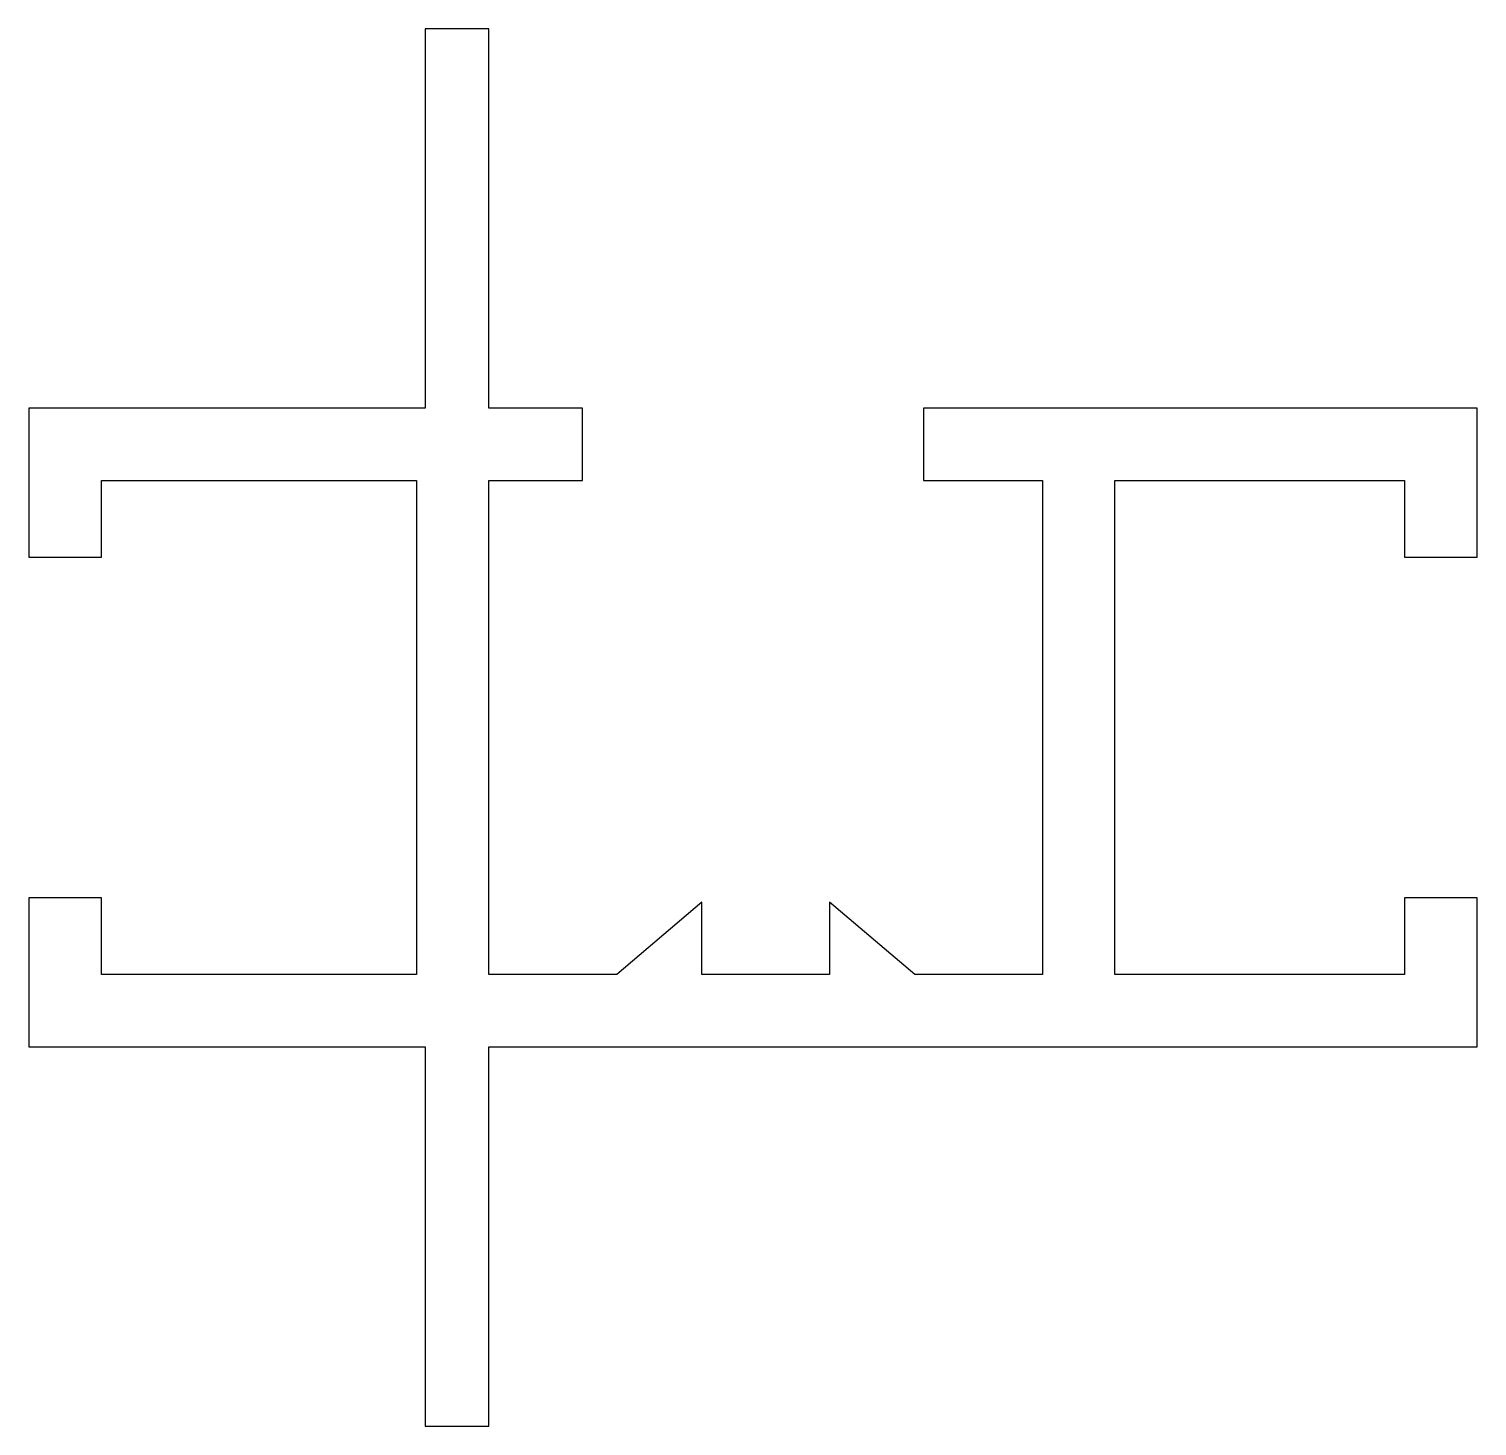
# Model space of a CAD drawing. Extents: x 590.6 to 624.6, y 279.8 to 312.6.
import ezdxf

# ---------------------------------------------------------------- set-up
doc = ezdxf.new("R2010")
doc.units = 0
doc.header["$LTSCALE"] = 15
doc.layers.add('ANA', color=220, linetype='CONTINUOUS')

msp = doc.modelspace()

# ---------------------------------------------------------------- linework, layer by layer
at = {"layer": 'ANA', "color": 0, "linetype": 'BYBLOCK'}
msp.add_line((614.356, 302.036), (614.356, 302.036), dxfattribs=at)
msp.add_lwpolyline([(599.656, 302.036), (599.656, 290.436), (592.256, 290.436), (592.256, 292.236), (590.556, 292.236), (590.556, 288.736), (599.856, 288.736), (599.856, 279.836), (601.356, 279.836), (601.356, 288.736), (624.556, 288.736), (624.556, 292.236), (622.856, 292.236), (622.856, 290.436), (616.056, 290.436), (616.056, 302.036), (622.856, 302.036), (622.856, 300.236), (622.856, 300.236), (624.556, 300.236), (624.556, 303.736), (611.556, 303.736), (611.556, 302.036), (614.356, 302.036), (614.356, 290.436), (611.356, 290.436), (609.356, 292.136), (609.356, 290.436), (606.356, 290.436), (606.356, 292.136), (604.356, 290.436), (601.356, 290.436), (601.356, 302.036), (603.556, 302.036), (603.556, 303.736), (601.356, 303.736), (601.356, 312.636), (599.856, 312.636), (599.856, 303.736), (590.556, 303.736), (590.556, 300.236), (592.256, 300.236), (592.256, 302.036)], close=True, dxfattribs=at)

doc.saveas('drawing.dxf')
